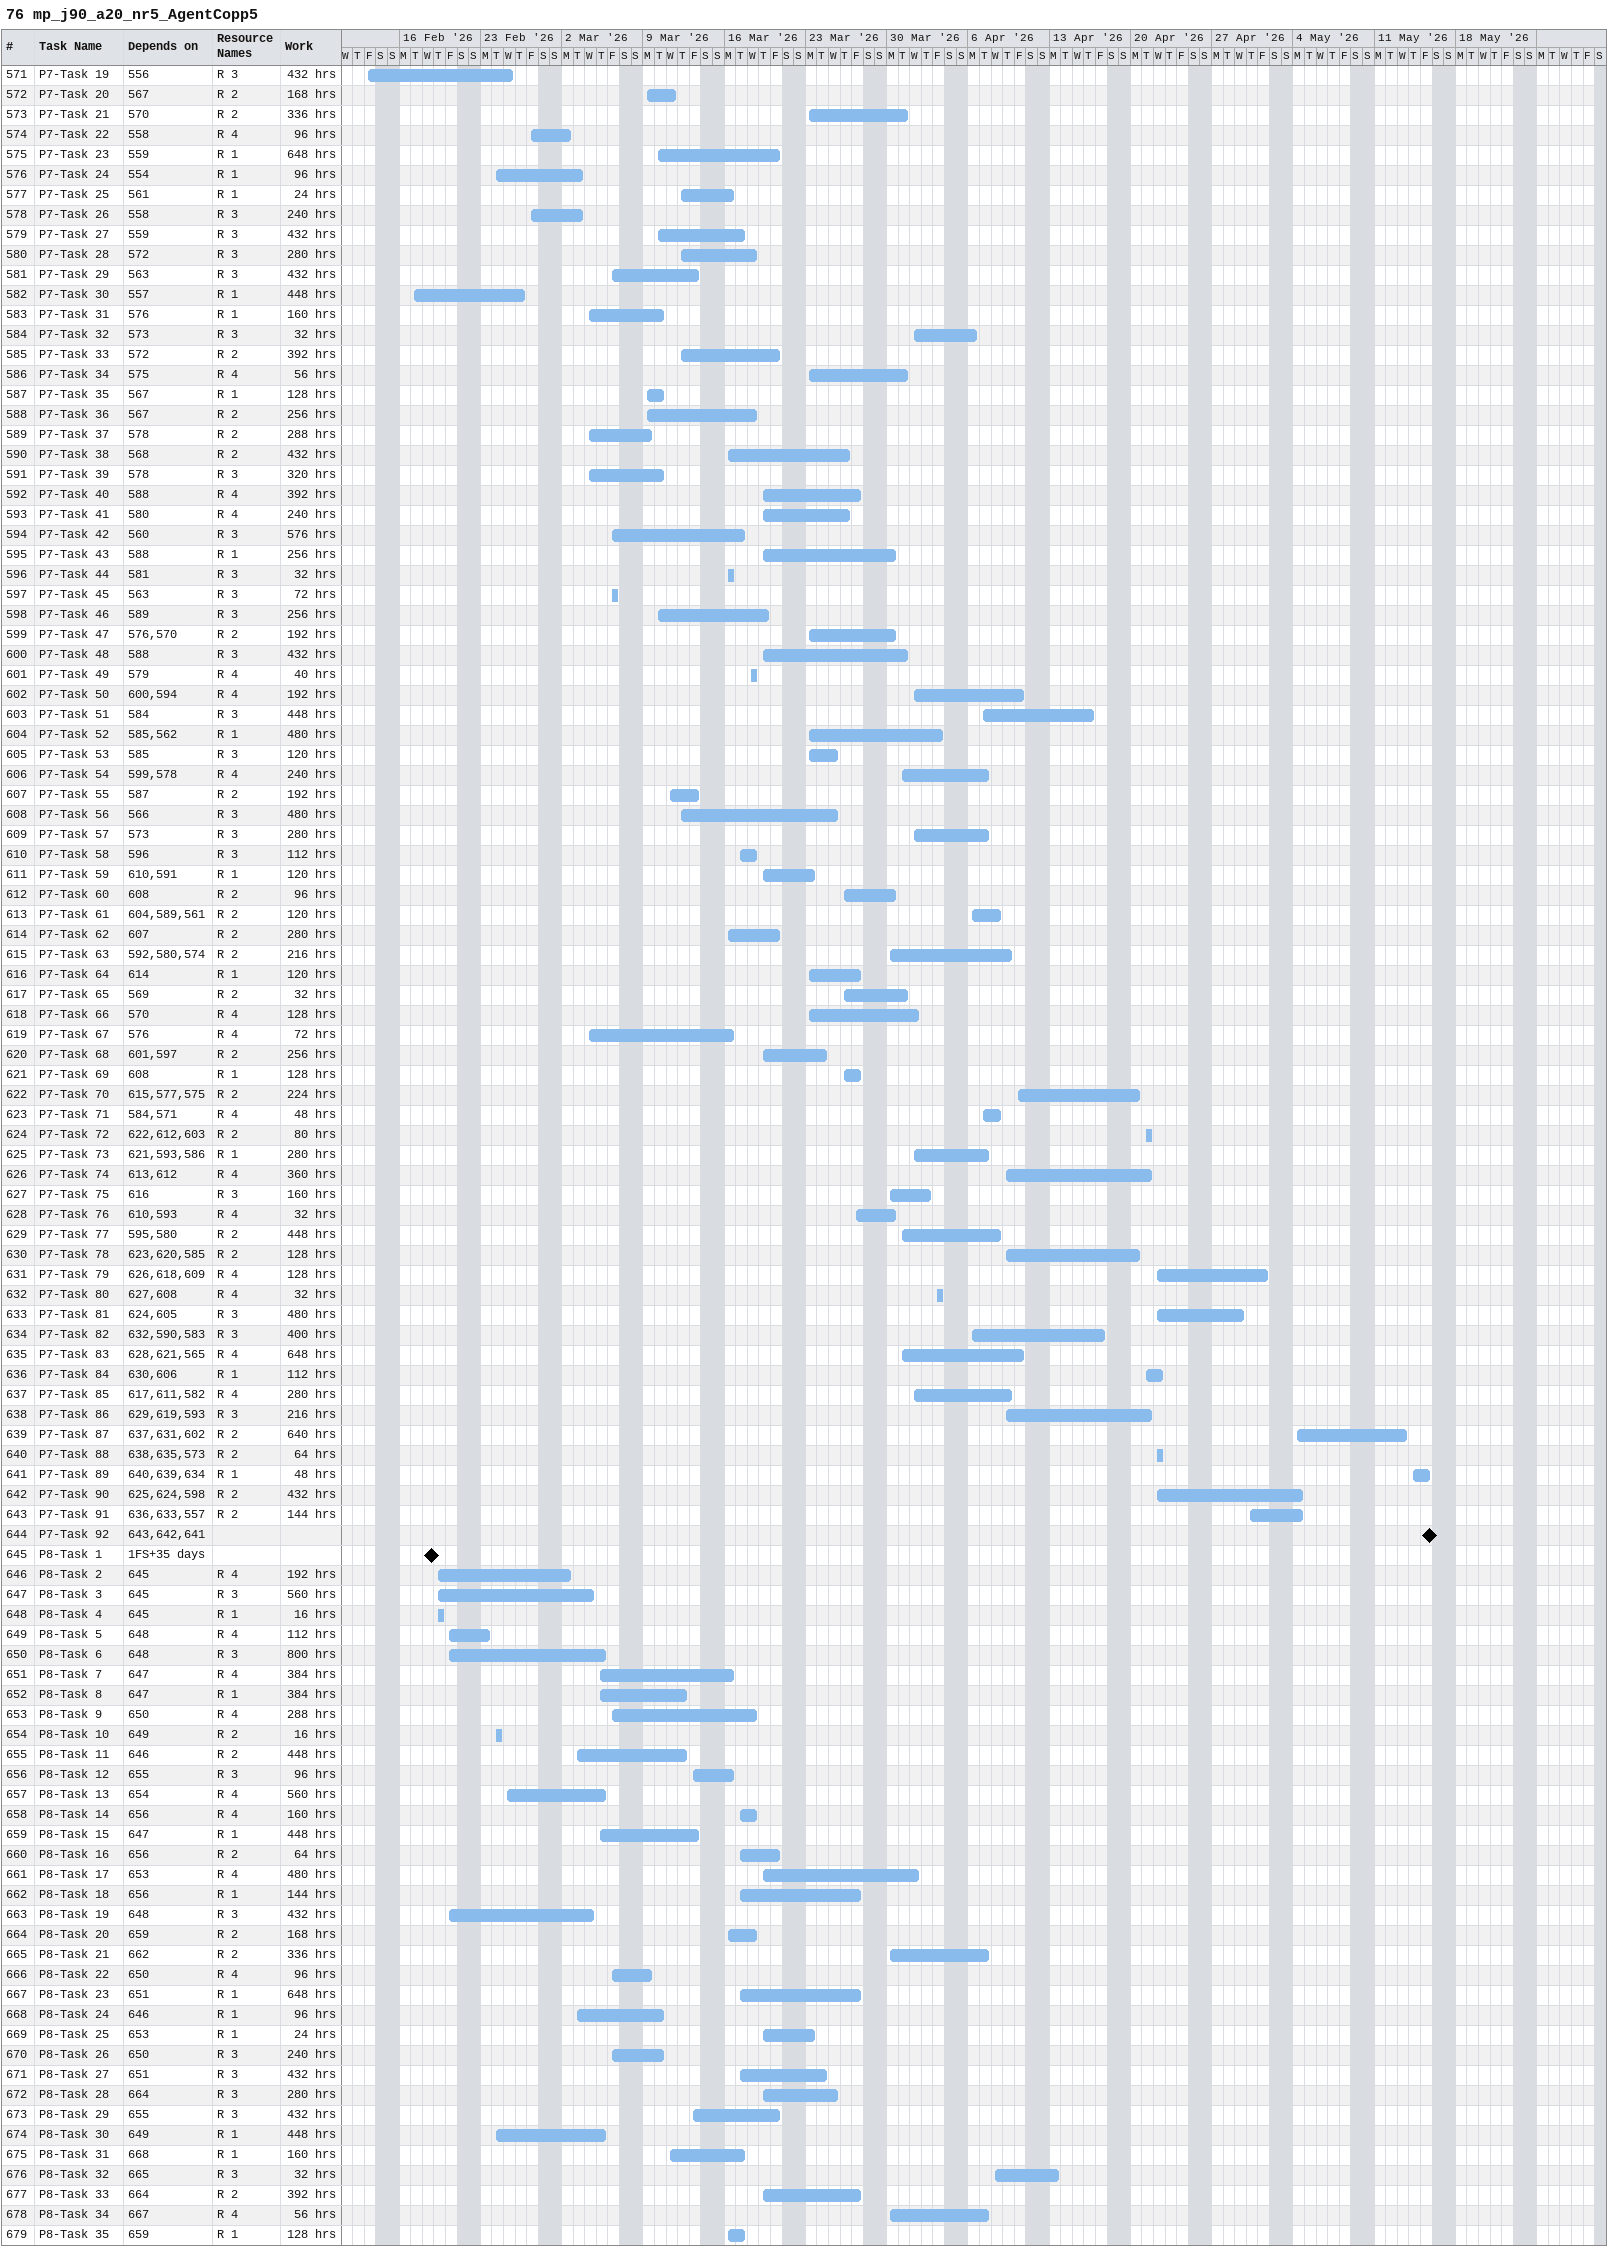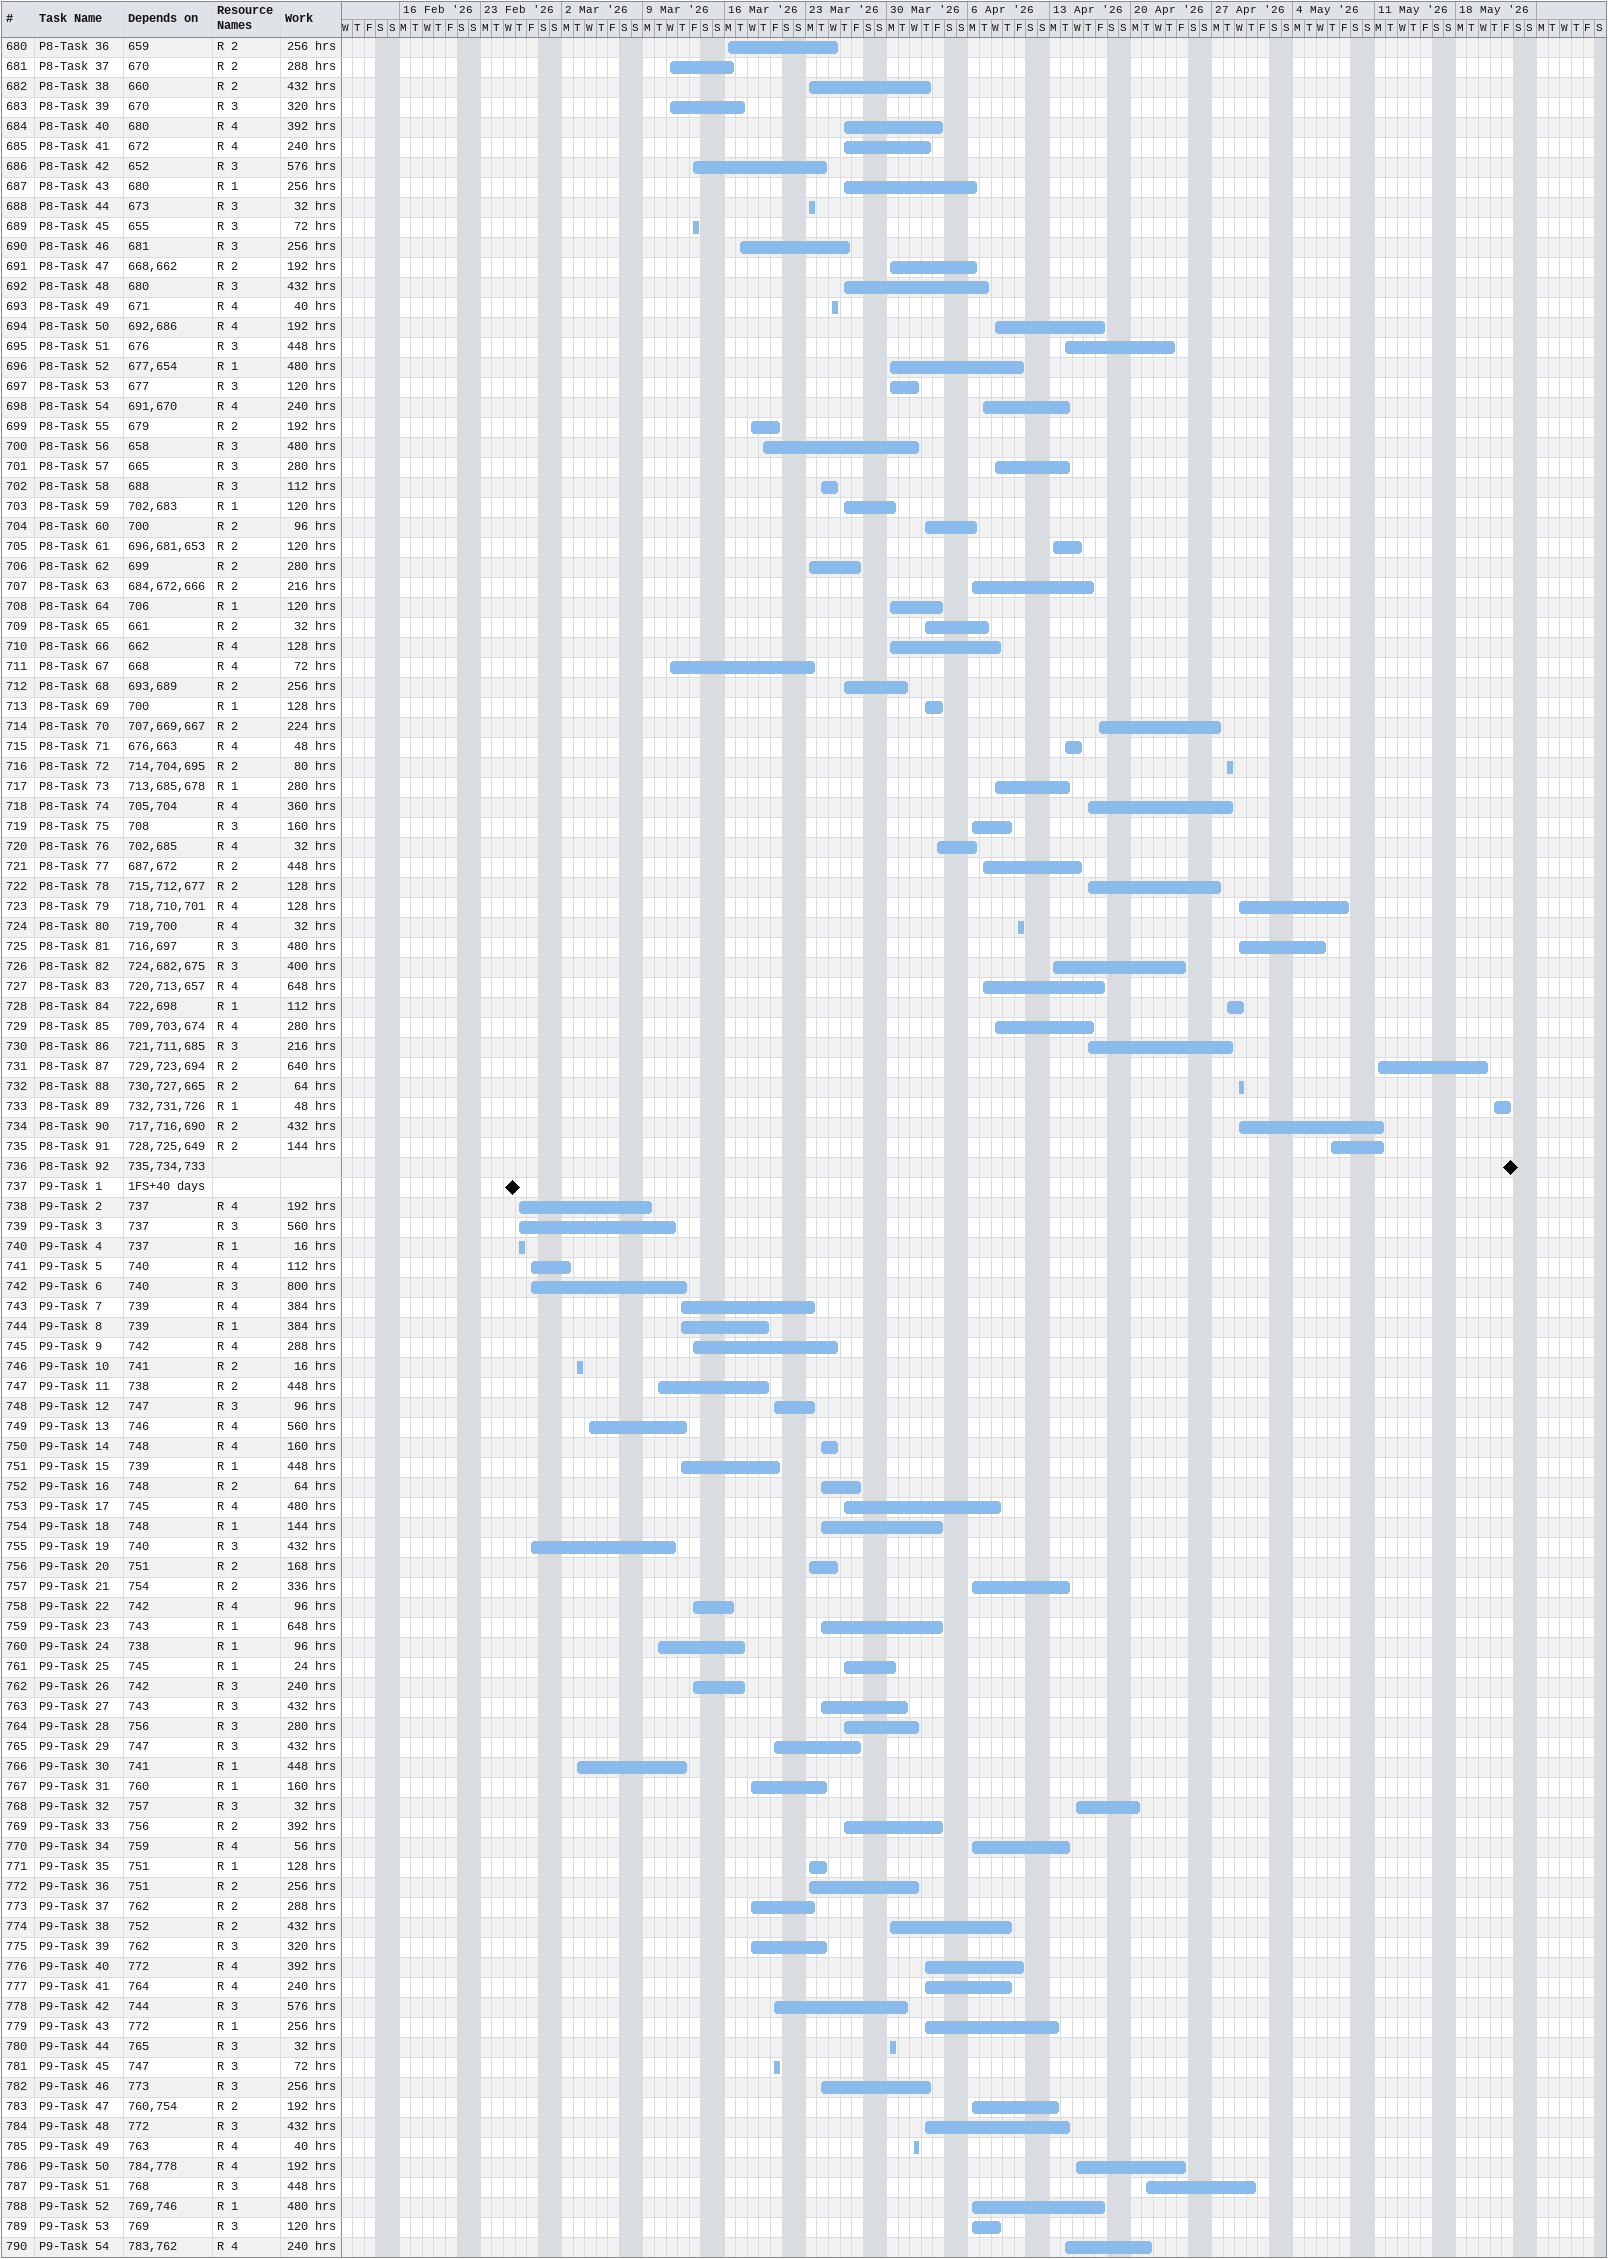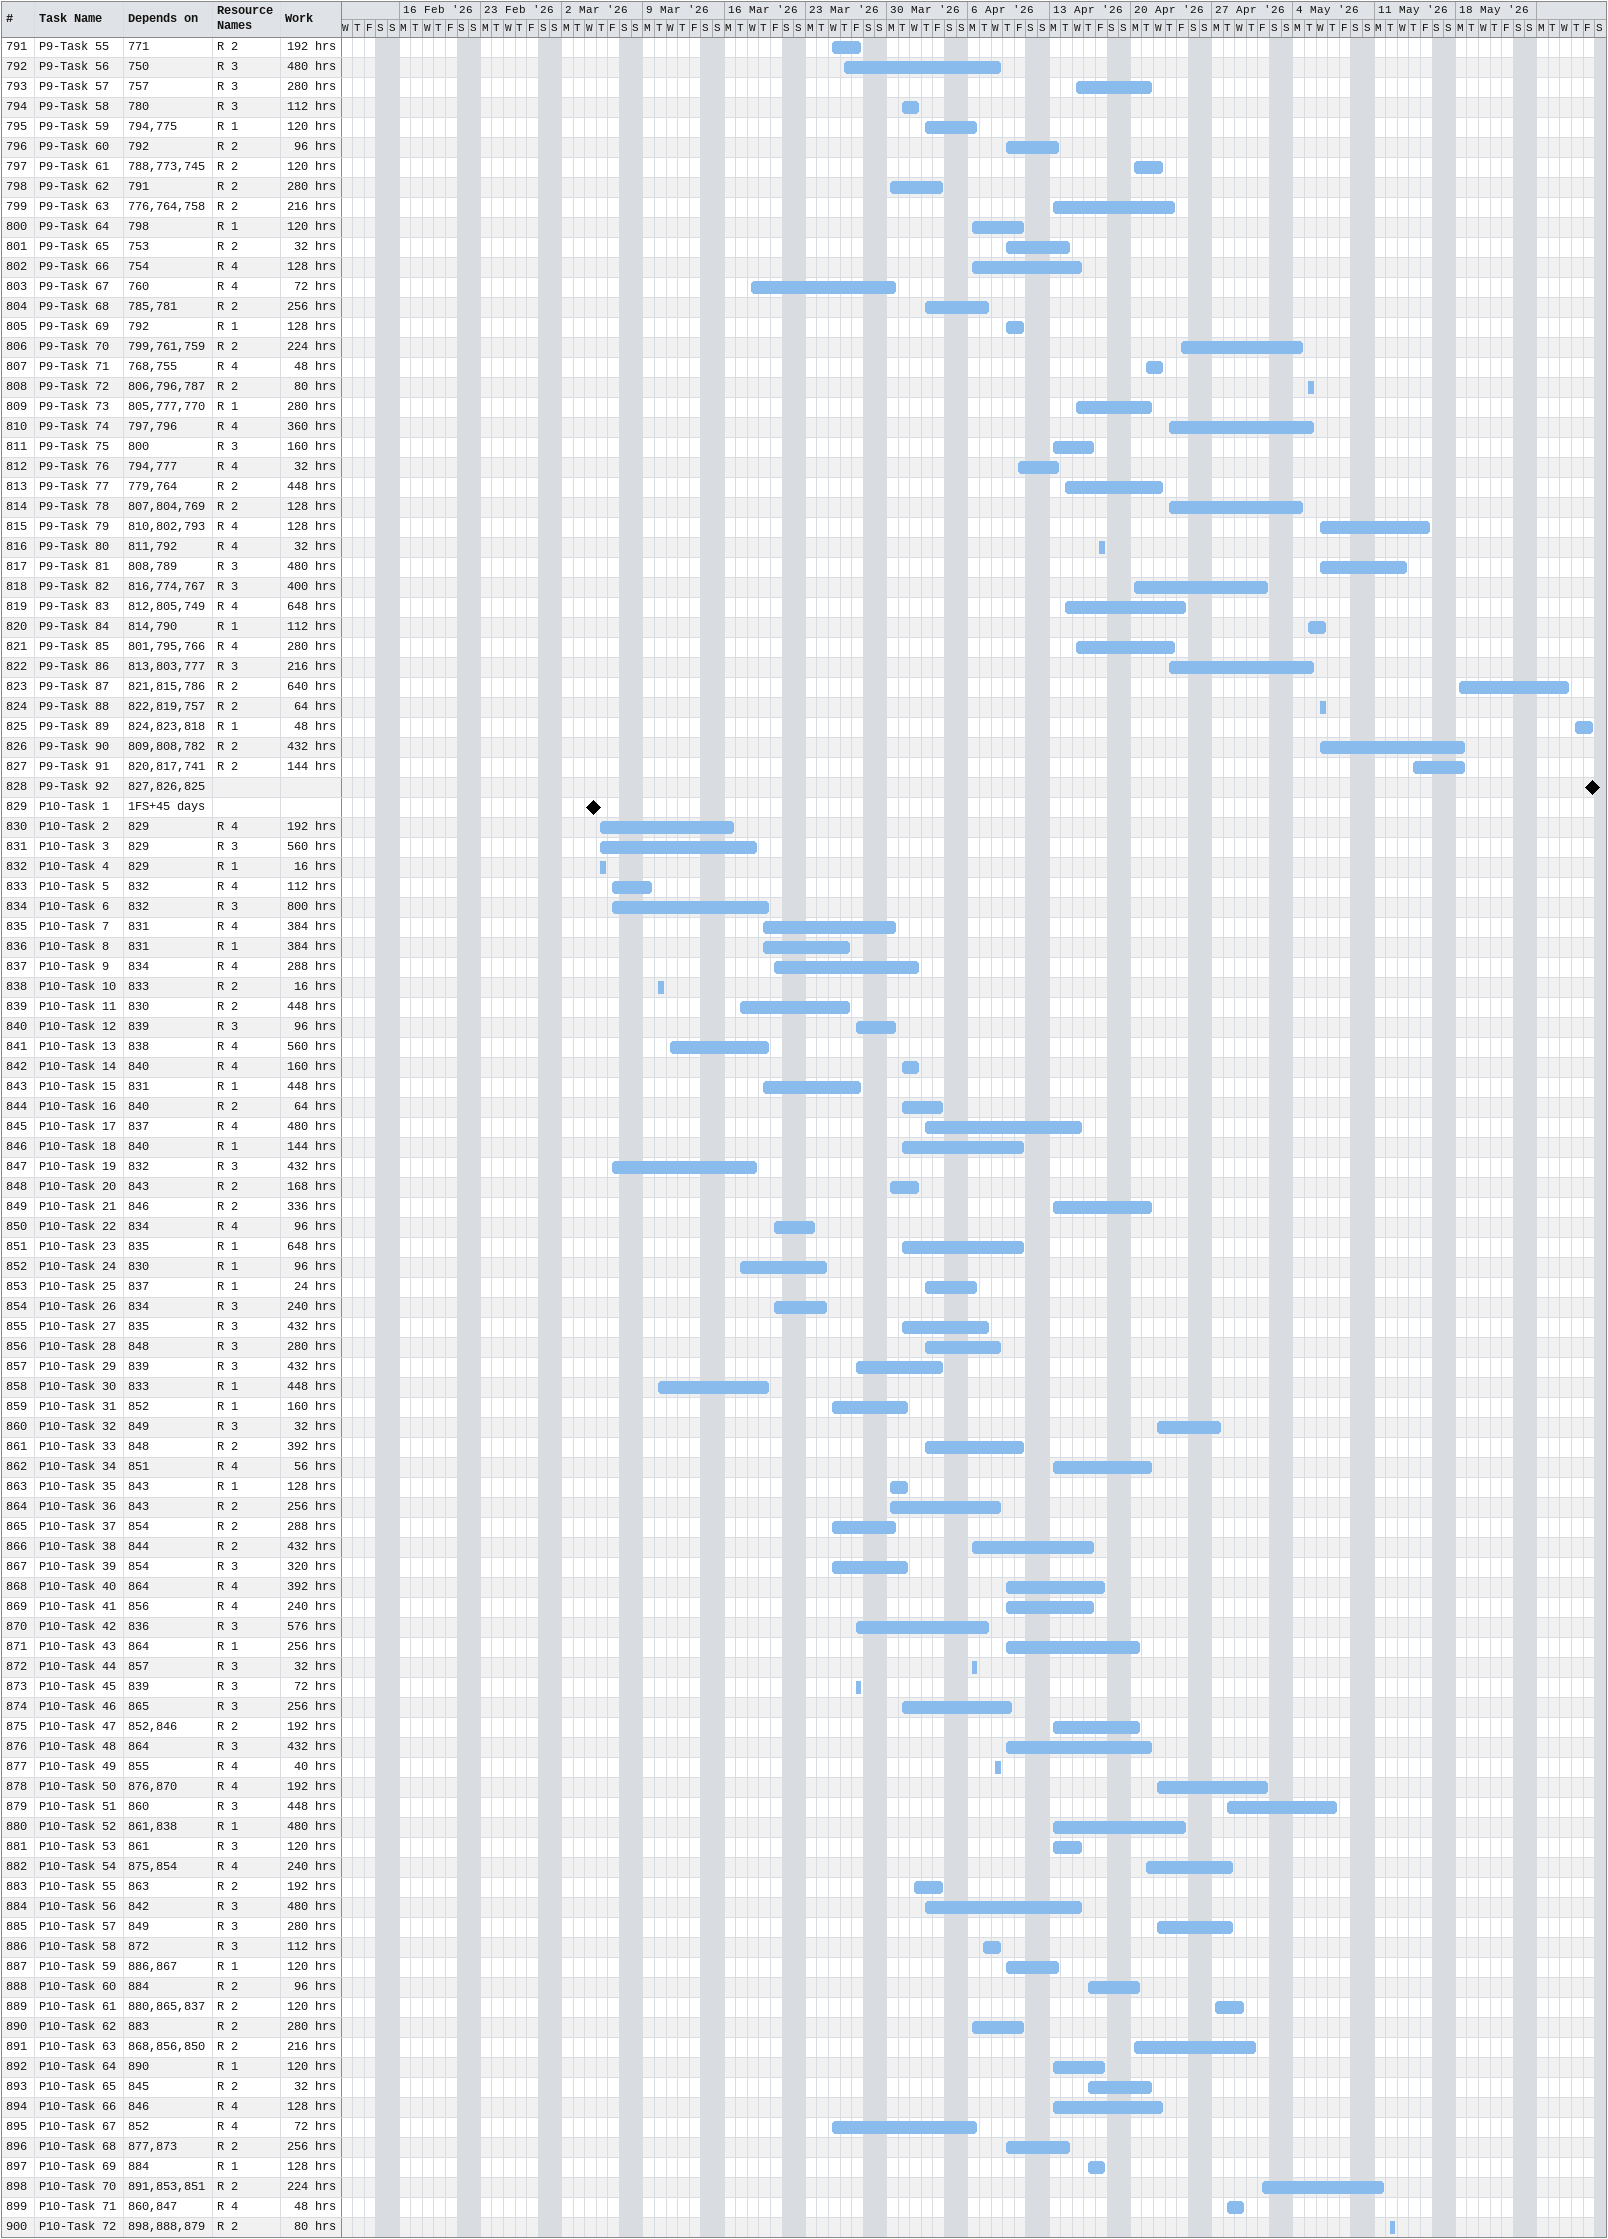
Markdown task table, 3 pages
76 mp_j90_a20_nr5_AgentCopp5

| ID | Task | Start | Finish | Predecessors | Resources | Work (h) |
|---|---|---|---|---|---|---|
| 571 | P7-Task 19 | 2026-02-13 | 2026-02-25 | 556 | R 3 | 432 |
| 572 | P7-Task 20 | 2026-03-09 | 2026-03-11 | 567 | R 2 | 168 |
| 573 | P7-Task 21 | 2026-03-23 | 2026-03-31 | 570 | R 2 | 336 |
| 574 | P7-Task 22 | 2026-02-27 | 2026-03-02 | 558 | R 4 | 96 |
| 575 | P7-Task 23 | 2026-03-10 | 2026-03-20 | 559 | R 1 | 648 |
| 576 | P7-Task 24 | 2026-02-24 | 2026-03-03 | 554 | R 1 | 96 |
| 577 | P7-Task 25 | 2026-03-12 | 2026-03-16 | 561 | R 1 | 24 |
| 578 | P7-Task 26 | 2026-02-27 | 2026-03-03 | 558 | R 3 | 240 |
| 579 | P7-Task 27 | 2026-03-10 | 2026-03-17 | 559 | R 3 | 432 |
| 580 | P7-Task 28 | 2026-03-12 | 2026-03-18 | 572 | R 3 | 280 |
| 581 | P7-Task 29 | 2026-03-06 | 2026-03-13 | 563 | R 3 | 432 |
| 582 | P7-Task 30 | 2026-02-17 | 2026-02-26 | 557 | R 1 | 448 |
| 583 | P7-Task 31 | 2026-03-04 | 2026-03-10 | 576 | R 1 | 160 |
| 584 | P7-Task 32 | 2026-04-01 | 2026-04-06 | 573 | R 3 | 32 |
| 585 | P7-Task 33 | 2026-03-12 | 2026-03-20 | 572 | R 2 | 392 |
| 586 | P7-Task 34 | 2026-03-23 | 2026-03-31 | 575 | R 4 | 56 |
| 587 | P7-Task 35 | 2026-03-09 | 2026-03-10 | 567 | R 1 | 128 |
| 588 | P7-Task 36 | 2026-03-09 | 2026-03-18 | 567 | R 2 | 256 |
| 589 | P7-Task 37 | 2026-03-04 | 2026-03-09 | 578 | R 2 | 288 |
| 590 | P7-Task 38 | 2026-03-16 | 2026-03-26 | 568 | R 2 | 432 |
| 591 | P7-Task 39 | 2026-03-04 | 2026-03-10 | 578 | R 3 | 320 |
| 592 | P7-Task 40 | 2026-03-19 | 2026-03-27 | 588 | R 4 | 392 |
| 593 | P7-Task 41 | 2026-03-19 | 2026-03-26 | 580 | R 4 | 240 |
| 594 | P7-Task 42 | 2026-03-06 | 2026-03-17 | 560 | R 3 | 576 |
| 595 | P7-Task 43 | 2026-03-19 | 2026-03-30 | 588 | R 1 | 256 |
| 596 | P7-Task 44 | 2026-03-16 | 2026-03-16 | 581 | R 3 | 32 |
| 597 | P7-Task 45 | 2026-03-06 | 2026-03-06 | 563 | R 3 | 72 |
| 598 | P7-Task 46 | 2026-03-10 | 2026-03-19 | 589 | R 3 | 256 |
| 599 | P7-Task 47 | 2026-03-23 | 2026-03-30 | 576, 570 | R 2 | 192 |
| 600 | P7-Task 48 | 2026-03-19 | 2026-03-31 | 588 | R 3 | 432 |
| 601 | P7-Task 49 | 2026-03-18 | 2026-03-18 | 579 | R 4 | 40 |
| 602 | P7-Task 50 | 2026-04-01 | 2026-04-10 | 600, 594 | R 4 | 192 |
| 603 | P7-Task 51 | 2026-04-07 | 2026-04-16 | 584 | R 3 | 448 |
| 604 | P7-Task 52 | 2026-03-23 | 2026-04-03 | 585, 562 | R 1 | 480 |
| 605 | P7-Task 53 | 2026-03-23 | 2026-03-25 | 585 | R 3 | 120 |
| 606 | P7-Task 54 | 2026-03-31 | 2026-04-07 | 599, 578 | R 4 | 240 |
| 607 | P7-Task 55 | 2026-03-11 | 2026-03-13 | 587 | R 2 | 192 |
| 608 | P7-Task 56 | 2026-03-12 | 2026-03-25 | 566 | R 3 | 480 |
| 609 | P7-Task 57 | 2026-04-01 | 2026-04-07 | 573 | R 3 | 280 |
| 610 | P7-Task 58 | 2026-03-17 | 2026-03-18 | 596 | R 3 | 112 |
| 611 | P7-Task 59 | 2026-03-19 | 2026-03-23 | 610, 591 | R 1 | 120 |
| 612 | P7-Task 60 | 2026-03-26 | 2026-03-30 | 608 | R 2 | 96 |
| 613 | P7-Task 61 | 2026-04-06 | 2026-04-08 | 604, 589, 561 | R 2 | 120 |
| 614 | P7-Task 62 | 2026-03-16 | 2026-03-20 | 607 | R 2 | 280 |
| 615 | P7-Task 63 | 2026-03-30 | 2026-04-09 | 592, 580, 574 | R 2 | 216 |
| 616 | P7-Task 64 | 2026-03-23 | 2026-03-27 | 614 | R 1 | 120 |
| 617 | P7-Task 65 | 2026-03-26 | 2026-03-31 | 569 | R 2 | 32 |
| 618 | P7-Task 66 | 2026-03-23 | 2026-04-01 | 570 | R 4 | 128 |
| 619 | P7-Task 67 | 2026-03-04 | 2026-03-16 | 576 | R 4 | 72 |
| 620 | P7-Task 68 | 2026-03-19 | 2026-03-24 | 601, 597 | R 2 | 256 |
| 621 | P7-Task 69 | 2026-03-26 | 2026-03-27 | 608 | R 1 | 128 |
| 622 | P7-Task 70 | 2026-04-10 | 2026-04-20 | 615, 577, 575 | R 2 | 224 |
| 623 | P7-Task 71 | 2026-04-07 | 2026-04-08 | 584, 571 | R 4 | 48 |
| 624 | P7-Task 72 | 2026-04-21 | 2026-04-21 | 622, 612, 603 | R 2 | 80 |
| 625 | P7-Task 73 | 2026-04-01 | 2026-04-07 | 621, 593, 586 | R 1 | 280 |
| 626 | P7-Task 74 | 2026-04-09 | 2026-04-21 | 613, 612 | R 4 | 360 |
| 627 | P7-Task 75 | 2026-03-30 | 2026-04-02 | 616 | R 3 | 160 |
| 628 | P7-Task 76 | 2026-03-27 | 2026-03-30 | 610, 593 | R 4 | 32 |
| 629 | P7-Task 77 | 2026-03-31 | 2026-04-08 | 595, 580 | R 2 | 448 |
| 630 | P7-Task 78 | 2026-04-09 | 2026-04-20 | 623, 620, 585 | R 2 | 128 |
| 631 | P7-Task 79 | 2026-04-22 | 2026-05-01 | 626, 618, 609 | R 4 | 128 |
| 632 | P7-Task 80 | 2026-04-03 | 2026-04-03 | 627, 608 | R 4 | 32 |
| 633 | P7-Task 81 | 2026-04-22 | 2026-04-29 | 624, 605 | R 3 | 480 |
| 634 | P7-Task 82 | 2026-04-06 | 2026-04-17 | 632, 590, 583 | R 3 | 400 |
| 635 | P7-Task 83 | 2026-03-31 | 2026-04-10 | 628, 621, 565 | R 4 | 648 |
| 636 | P7-Task 84 | 2026-04-21 | 2026-04-22 | 630, 606 | R 1 | 112 |
| 637 | P7-Task 85 | 2026-04-01 | 2026-04-09 | 617, 611, 582 | R 4 | 280 |
| 638 | P7-Task 86 | 2026-04-09 | 2026-04-21 | 629, 619, 593 | R 3 | 216 |
| 639 | P7-Task 87 | 2026-05-04 | 2026-05-13 | 637, 631, 602 | R 2 | 640 |
| 640 | P7-Task 88 | 2026-04-22 | 2026-04-22 | 638, 635, 573 | R 2 | 64 |
| 641 | P7-Task 89 | 2026-05-14 | 2026-05-15 | 640, 639, 634 | R 1 | 48 |
| 642 | P7-Task 90 | 2026-04-22 | 2026-05-04 | 625, 624, 598 | R 2 | 432 |
| 643 | P7-Task 91 | 2026-04-30 | 2026-05-04 | 636, 633, 557 | R 2 | 144 |
| 644 | P7-Task 92 (milestone) | 2026-05-15 | 2026-05-15 | 643, 642, 641 |  |  |
| 645 | P8-Task 1 (milestone) | 2026-02-18 | 2026-02-18 | 1FS+35d |  |  |
| 646 | P8-Task 2 | 2026-02-19 | 2026-03-02 | 645 | R 4 | 192 |
| 647 | P8-Task 3 | 2026-02-19 | 2026-03-04 | 645 | R 3 | 560 |
| 648 | P8-Task 4 | 2026-02-19 | 2026-02-19 | 645 | R 1 | 16 |
| 649 | P8-Task 5 | 2026-02-20 | 2026-02-23 | 648 | R 4 | 112 |
| 650 | P8-Task 6 | 2026-02-20 | 2026-03-05 | 648 | R 3 | 800 |
| 651 | P8-Task 7 | 2026-03-05 | 2026-03-16 | 647 | R 4 | 384 |
| 652 | P8-Task 8 | 2026-03-05 | 2026-03-12 | 647 | R 1 | 384 |
| 653 | P8-Task 9 | 2026-03-06 | 2026-03-18 | 650 | R 4 | 288 |
| 654 | P8-Task 10 | 2026-02-24 | 2026-02-24 | 649 | R 2 | 16 |
| 655 | P8-Task 11 | 2026-03-03 | 2026-03-12 | 646 | R 2 | 448 |
| 656 | P8-Task 12 | 2026-03-13 | 2026-03-16 | 655 | R 3 | 96 |
| 657 | P8-Task 13 | 2026-02-25 | 2026-03-05 | 654 | R 4 | 560 |
| 658 | P8-Task 14 | 2026-03-17 | 2026-03-18 | 656 | R 4 | 160 |
| 659 | P8-Task 15 | 2026-03-05 | 2026-03-13 | 647 | R 1 | 448 |
| 660 | P8-Task 16 | 2026-03-17 | 2026-03-20 | 656 | R 2 | 64 |
| 661 | P8-Task 17 | 2026-03-19 | 2026-04-01 | 653 | R 4 | 480 |
| 662 | P8-Task 18 | 2026-03-17 | 2026-03-27 | 656 | R 1 | 144 |
| 663 | P8-Task 19 | 2026-02-20 | 2026-03-04 | 648 | R 3 | 432 |
| 664 | P8-Task 20 | 2026-03-16 | 2026-03-18 | 659 | R 2 | 168 |
| 665 | P8-Task 21 | 2026-03-30 | 2026-04-07 | 662 | R 2 | 336 |
| 666 | P8-Task 22 | 2026-03-06 | 2026-03-09 | 650 | R 4 | 96 |
| 667 | P8-Task 23 | 2026-03-17 | 2026-03-27 | 651 | R 1 | 648 |
| 668 | P8-Task 24 | 2026-03-03 | 2026-03-10 | 646 | R 1 | 96 |
| 669 | P8-Task 25 | 2026-03-19 | 2026-03-23 | 653 | R 1 | 24 |
| 670 | P8-Task 26 | 2026-03-06 | 2026-03-10 | 650 | R 3 | 240 |
| 671 | P8-Task 27 | 2026-03-17 | 2026-03-24 | 651 | R 3 | 432 |
| 672 | P8-Task 28 | 2026-03-19 | 2026-03-25 | 664 | R 3 | 280 |
| 673 | P8-Task 29 | 2026-03-13 | 2026-03-20 | 655 | R 3 | 432 |
| 674 | P8-Task 30 | 2026-02-24 | 2026-03-05 | 649 | R 1 | 448 |
| 675 | P8-Task 31 | 2026-03-11 | 2026-03-17 | 668 | R 1 | 160 |
| 676 | P8-Task 32 | 2026-04-08 | 2026-04-13 | 665 | R 3 | 32 |
| 677 | P8-Task 33 | 2026-03-19 | 2026-03-27 | 664 | R 2 | 392 |
| 678 | P8-Task 34 | 2026-03-30 | 2026-04-07 | 667 | R 4 | 56 |
| 679 | P8-Task 35 | 2026-03-16 | 2026-03-17 | 659 | R 1 | 128 |
| 680 | P8-Task 36 | 2026-03-16 | 2026-03-25 | 659 | R 2 | 256 |
| 681 | P8-Task 37 | 2026-03-11 | 2026-03-16 | 670 | R 2 | 288 |
| 682 | P8-Task 38 | 2026-03-23 | 2026-04-02 | 660 | R 2 | 432 |
| 683 | P8-Task 39 | 2026-03-11 | 2026-03-17 | 670 | R 3 | 320 |
| 684 | P8-Task 40 | 2026-03-26 | 2026-04-03 | 680 | R 4 | 392 |
| 685 | P8-Task 41 | 2026-03-26 | 2026-04-02 | 672 | R 4 | 240 |
| 686 | P8-Task 42 | 2026-03-13 | 2026-03-24 | 652 | R 3 | 576 |
| 687 | P8-Task 43 | 2026-03-26 | 2026-04-06 | 680 | R 1 | 256 |
| 688 | P8-Task 44 | 2026-03-23 | 2026-03-23 | 673 | R 3 | 32 |
| 689 | P8-Task 45 | 2026-03-13 | 2026-03-13 | 655 | R 3 | 72 |
| 690 | P8-Task 46 | 2026-03-17 | 2026-03-26 | 681 | R 3 | 256 |
| 691 | P8-Task 47 | 2026-03-30 | 2026-04-06 | 668, 662 | R 2 | 192 |
| 692 | P8-Task 48 | 2026-03-26 | 2026-04-07 | 680 | R 3 | 432 |
| 693 | P8-Task 49 | 2026-03-25 | 2026-03-25 | 671 | R 4 | 40 |
| 694 | P8-Task 50 | 2026-04-08 | 2026-04-17 | 692, 686 | R 4 | 192 |
| 695 | P8-Task 51 | 2026-04-14 | 2026-04-23 | 676 | R 3 | 448 |
| 696 | P8-Task 52 | 2026-03-30 | 2026-04-10 | 677, 654 | R 1 | 480 |
| 697 | P8-Task 53 | 2026-03-30 | 2026-04-01 | 677 | R 3 | 120 |
| 698 | P8-Task 54 | 2026-04-07 | 2026-04-14 | 691, 670 | R 4 | 240 |
| 699 | P8-Task 55 | 2026-03-18 | 2026-03-20 | 679 | R 2 | 192 |
| 700 | P8-Task 56 | 2026-03-19 | 2026-04-01 | 658 | R 3 | 480 |
| 701 | P8-Task 57 | 2026-04-08 | 2026-04-14 | 665 | R 3 | 280 |
| 702 | P8-Task 58 | 2026-03-24 | 2026-03-25 | 688 | R 3 | 112 |
| 703 | P8-Task 59 | 2026-03-26 | 2026-03-30 | 702, 683 | R 1 | 120 |
| 704 | P8-Task 60 | 2026-04-02 | 2026-04-06 | 700 | R 2 | 96 |
| 705 | P8-Task 61 | 2026-04-13 | 2026-04-15 | 696, 681, 653 | R 2 | 120 |
| 706 | P8-Task 62 | 2026-03-23 | 2026-03-27 | 699 | R 2 | 280 |
| 707 | P8-Task 63 | 2026-04-06 | 2026-04-16 | 684, 672, 666 | R 2 | 216 |
| 708 | P8-Task 64 | 2026-03-30 | 2026-04-03 | 706 | R 1 | 120 |
| 709 | P8-Task 65 | 2026-04-02 | 2026-04-07 | 661 | R 2 | 32 |
| 710 | P8-Task 66 | 2026-03-30 | 2026-04-08 | 662 | R 4 | 128 |
| 711 | P8-Task 67 | 2026-03-11 | 2026-03-23 | 668 | R 4 | 72 |
| 712 | P8-Task 68 | 2026-03-26 | 2026-03-31 | 693, 689 | R 2 | 256 |
| 713 | P8-Task 69 | 2026-04-02 | 2026-04-03 | 700 | R 1 | 128 |
| 714 | P8-Task 70 | 2026-04-17 | 2026-04-27 | 707, 669, 667 | R 2 | 224 |
| 715 | P8-Task 71 | 2026-04-14 | 2026-04-15 | 676, 663 | R 4 | 48 |
| 716 | P8-Task 72 | 2026-04-28 | 2026-04-28 | 714, 704, 695 | R 2 | 80 |
| 717 | P8-Task 73 | 2026-04-08 | 2026-04-14 | 713, 685, 678 | R 1 | 280 |
| 718 | P8-Task 74 | 2026-04-16 | 2026-04-28 | 705, 704 | R 4 | 360 |
| 719 | P8-Task 75 | 2026-04-06 | 2026-04-09 | 708 | R 3 | 160 |
| 720 | P8-Task 76 | 2026-04-03 | 2026-04-06 | 702, 685 | R 4 | 32 |
| 721 | P8-Task 77 | 2026-04-07 | 2026-04-15 | 687, 672 | R 2 | 448 |
| 722 | P8-Task 78 | 2026-04-16 | 2026-04-27 | 715, 712, 677 | R 2 | 128 |
| 723 | P8-Task 79 | 2026-04-29 | 2026-05-08 | 718, 710, 701 | R 4 | 128 |
| 724 | P8-Task 80 | 2026-04-10 | 2026-04-10 | 719, 700 | R 4 | 32 |
| 725 | P8-Task 81 | 2026-04-29 | 2026-05-06 | 716, 697 | R 3 | 480 |
| 726 | P8-Task 82 | 2026-04-13 | 2026-04-24 | 724, 682, 675 | R 3 | 400 |
| 727 | P8-Task 83 | 2026-04-07 | 2026-04-17 | 720, 713, 657 | R 4 | 648 |
| 728 | P8-Task 84 | 2026-04-28 | 2026-04-29 | 722, 698 | R 1 | 112 |
| 729 | P8-Task 85 | 2026-04-08 | 2026-04-16 | 709, 703, 674 | R 4 | 280 |
| 730 | P8-Task 86 | 2026-04-16 | 2026-04-28 | 721, 711, 685 | R 3 | 216 |
| 731 | P8-Task 87 | 2026-05-11 | 2026-05-20 | 729, 723, 694 | R 2 | 640 |
| 732 | P8-Task 88 | 2026-04-29 | 2026-04-29 | 730, 727, 665 | R 2 | 64 |
| 733 | P8-Task 89 | 2026-05-21 | 2026-05-22 | 732, 731, 726 | R 1 | 48 |
| 734 | P8-Task 90 | 2026-04-29 | 2026-05-11 | 717, 716, 690 | R 2 | 432 |
| 735 | P8-Task 91 | 2026-05-07 | 2026-05-11 | 728, 725, 649 | R 2 | 144 |
| 736 | P8-Task 92 (milestone) | 2026-05-22 | 2026-05-22 | 735, 734, 733 |  |  |
| 737 | P9-Task 1 (milestone) | 2026-02-25 | 2026-02-25 | 1FS+40d |  |  |
| 738 | P9-Task 2 | 2026-02-26 | 2026-03-09 | 737 | R 4 | 192 |
| 739 | P9-Task 3 | 2026-02-26 | 2026-03-11 | 737 | R 3 | 560 |
| 740 | P9-Task 4 | 2026-02-26 | 2026-02-26 | 737 | R 1 | 16 |
| 741 | P9-Task 5 | 2026-02-27 | 2026-03-02 | 740 | R 4 | 112 |
| 742 | P9-Task 6 | 2026-02-27 | 2026-03-12 | 740 | R 3 | 800 |
| 743 | P9-Task 7 | 2026-03-12 | 2026-03-23 | 739 | R 4 | 384 |
| 744 | P9-Task 8 | 2026-03-12 | 2026-03-19 | 739 | R 1 | 384 |
| 745 | P9-Task 9 | 2026-03-13 | 2026-03-25 | 742 | R 4 | 288 |
| 746 | P9-Task 10 | 2026-03-03 | 2026-03-03 | 741 | R 2 | 16 |
| 747 | P9-Task 11 | 2026-03-10 | 2026-03-19 | 738 | R 2 | 448 |
| 748 | P9-Task 12 | 2026-03-20 | 2026-03-23 | 747 | R 3 | 96 |
| 749 | P9-Task 13 | 2026-03-04 | 2026-03-12 | 746 | R 4 | 560 |
| 750 | P9-Task 14 | 2026-03-24 | 2026-03-25 | 748 | R 4 | 160 |
| 751 | P9-Task 15 | 2026-03-12 | 2026-03-20 | 739 | R 1 | 448 |
| 752 | P9-Task 16 | 2026-03-24 | 2026-03-27 | 748 | R 2 | 64 |
| 753 | P9-Task 17 | 2026-03-26 | 2026-04-08 | 745 | R 4 | 480 |
| 754 | P9-Task 18 | 2026-03-24 | 2026-04-03 | 748 | R 1 | 144 |
| 755 | P9-Task 19 | 2026-02-27 | 2026-03-11 | 740 | R 3 | 432 |
| 756 | P9-Task 20 | 2026-03-23 | 2026-03-25 | 751 | R 2 | 168 |
| 757 | P9-Task 21 | 2026-04-06 | 2026-04-14 | 754 | R 2 | 336 |
| 758 | P9-Task 22 | 2026-03-13 | 2026-03-16 | 742 | R 4 | 96 |
| 759 | P9-Task 23 | 2026-03-24 | 2026-04-03 | 743 | R 1 | 648 |
| 760 | P9-Task 24 | 2026-03-10 | 2026-03-17 | 738 | R 1 | 96 |
| 761 | P9-Task 25 | 2026-03-26 | 2026-03-30 | 745 | R 1 | 24 |
| 762 | P9-Task 26 | 2026-03-13 | 2026-03-17 | 742 | R 3 | 240 |
| 763 | P9-Task 27 | 2026-03-24 | 2026-03-31 | 743 | R 3 | 432 |
| 764 | P9-Task 28 | 2026-03-26 | 2026-04-01 | 756 | R 3 | 280 |
| 765 | P9-Task 29 | 2026-03-20 | 2026-03-27 | 747 | R 3 | 432 |
| 766 | P9-Task 30 | 2026-03-03 | 2026-03-12 | 741 | R 1 | 448 |
| 767 | P9-Task 31 | 2026-03-18 | 2026-03-24 | 760 | R 1 | 160 |
| 768 | P9-Task 32 | 2026-04-15 | 2026-04-20 | 757 | R 3 | 32 |
| 769 | P9-Task 33 | 2026-03-26 | 2026-04-03 | 756 | R 2 | 392 |
| 770 | P9-Task 34 | 2026-04-06 | 2026-04-14 | 759 | R 4 | 56 |
| 771 | P9-Task 35 | 2026-03-23 | 2026-03-24 | 751 | R 1 | 128 |
| 772 | P9-Task 36 | 2026-03-23 | 2026-04-01 | 751 | R 2 | 256 |
| 773 | P9-Task 37 | 2026-03-18 | 2026-03-23 | 762 | R 2 | 288 |
| 774 | P9-Task 38 | 2026-03-30 | 2026-04-09 | 752 | R 2 | 432 |
| 775 | P9-Task 39 | 2026-03-18 | 2026-03-24 | 762 | R 3 | 320 |
| 776 | P9-Task 40 | 2026-04-02 | 2026-04-10 | 772 | R 4 | 392 |
| 777 | P9-Task 41 | 2026-04-02 | 2026-04-09 | 764 | R 4 | 240 |
| 778 | P9-Task 42 | 2026-03-20 | 2026-03-31 | 744 | R 3 | 576 |
| 779 | P9-Task 43 | 2026-04-02 | 2026-04-13 | 772 | R 1 | 256 |
| 780 | P9-Task 44 | 2026-03-30 | 2026-03-30 | 765 | R 3 | 32 |
| 781 | P9-Task 45 | 2026-03-20 | 2026-03-20 | 747 | R 3 | 72 |
| 782 | P9-Task 46 | 2026-03-24 | 2026-04-02 | 773 | R 3 | 256 |
| 783 | P9-Task 47 | 2026-04-06 | 2026-04-13 | 760, 754 | R 2 | 192 |
| 784 | P9-Task 48 | 2026-04-02 | 2026-04-14 | 772 | R 3 | 432 |
| 785 | P9-Task 49 | 2026-04-01 | 2026-04-01 | 763 | R 4 | 40 |
| 786 | P9-Task 50 | 2026-04-15 | 2026-04-24 | 784, 778 | R 4 | 192 |
| 787 | P9-Task 51 | 2026-04-21 | 2026-04-30 | 768 | R 3 | 448 |
| 788 | P9-Task 52 | 2026-04-06 | 2026-04-17 | 769, 746 | R 1 | 480 |
| 789 | P9-Task 53 | 2026-04-06 | 2026-04-08 | 769 | R 3 | 120 |
| 790 | P9-Task 54 | 2026-04-14 | 2026-04-21 | 783, 762 | R 4 | 240 |
| 791 | P9-Task 55 | 2026-03-25 | 2026-03-27 | 771 | R 2 | 192 |
| 792 | P9-Task 56 | 2026-03-26 | 2026-04-08 | 750 | R 3 | 480 |
| 793 | P9-Task 57 | 2026-04-15 | 2026-04-21 | 757 | R 3 | 280 |
| 794 | P9-Task 58 | 2026-03-31 | 2026-04-01 | 780 | R 3 | 112 |
| 795 | P9-Task 59 | 2026-04-02 | 2026-04-06 | 794, 775 | R 1 | 120 |
| 796 | P9-Task 60 | 2026-04-09 | 2026-04-13 | 792 | R 2 | 96 |
| 797 | P9-Task 61 | 2026-04-20 | 2026-04-22 | 788, 773, 745 | R 2 | 120 |
| 798 | P9-Task 62 | 2026-03-30 | 2026-04-03 | 791 | R 2 | 280 |
| 799 | P9-Task 63 | 2026-04-13 | 2026-04-23 | 776, 764, 758 | R 2 | 216 |
| 800 | P9-Task 64 | 2026-04-06 | 2026-04-10 | 798 | R 1 | 120 |
| 801 | P9-Task 65 | 2026-04-09 | 2026-04-14 | 753 | R 2 | 32 |
| 802 | P9-Task 66 | 2026-04-06 | 2026-04-15 | 754 | R 4 | 128 |
| 803 | P9-Task 67 | 2026-03-18 | 2026-03-30 | 760 | R 4 | 72 |
| 804 | P9-Task 68 | 2026-04-02 | 2026-04-07 | 785, 781 | R 2 | 256 |
| 805 | P9-Task 69 | 2026-04-09 | 2026-04-10 | 792 | R 1 | 128 |
| 806 | P9-Task 70 | 2026-04-24 | 2026-05-04 | 799, 761, 759 | R 2 | 224 |
| 807 | P9-Task 71 | 2026-04-21 | 2026-04-22 | 768, 755 | R 4 | 48 |
| 808 | P9-Task 72 | 2026-05-05 | 2026-05-05 | 806, 796, 787 | R 2 | 80 |
| 809 | P9-Task 73 | 2026-04-15 | 2026-04-21 | 805, 777, 770 | R 1 | 280 |
| 810 | P9-Task 74 | 2026-04-23 | 2026-05-05 | 797, 796 | R 4 | 360 |
| 811 | P9-Task 75 | 2026-04-13 | 2026-04-16 | 800 | R 3 | 160 |
| 812 | P9-Task 76 | 2026-04-10 | 2026-04-13 | 794, 777 | R 4 | 32 |
| 813 | P9-Task 77 | 2026-04-14 | 2026-04-22 | 779, 764 | R 2 | 448 |
| 814 | P9-Task 78 | 2026-04-23 | 2026-05-04 | 807, 804, 769 | R 2 | 128 |
| 815 | P9-Task 79 | 2026-05-06 | 2026-05-15 | 810, 802, 793 | R 4 | 128 |
| 816 | P9-Task 80 | 2026-04-17 | 2026-04-17 | 811, 792 | R 4 | 32 |
| 817 | P9-Task 81 | 2026-05-06 | 2026-05-13 | 808, 789 | R 3 | 480 |
| 818 | P9-Task 82 | 2026-04-20 | 2026-05-01 | 816, 774, 767 | R 3 | 400 |
| 819 | P9-Task 83 | 2026-04-14 | 2026-04-24 | 812, 805, 749 | R 4 | 648 |
| 820 | P9-Task 84 | 2026-05-05 | 2026-05-06 | 814, 790 | R 1 | 112 |
| 821 | P9-Task 85 | 2026-04-15 | 2026-04-23 | 801, 795, 766 | R 4 | 280 |
| 822 | P9-Task 86 | 2026-04-23 | 2026-05-05 | 813, 803, 777 | R 3 | 216 |
| 823 | P9-Task 87 | 2026-05-18 | 2026-05-27 | 821, 815, 786 | R 2 | 640 |
| 824 | P9-Task 88 | 2026-05-06 | 2026-05-06 | 822, 819, 757 | R 2 | 64 |
| 825 | P9-Task 89 | 2026-05-28 | 2026-05-29 | 824, 823, 818 | R 1 | 48 |
| 826 | P9-Task 90 | 2026-05-06 | 2026-05-18 | 809, 808, 782 | R 2 | 432 |
| 827 | P9-Task 91 | 2026-05-14 | 2026-05-18 | 820, 817, 741 | R 2 | 144 |
| 828 | P9-Task 92 (milestone) | 2026-05-29 | 2026-05-29 | 827, 826, 825 |  |  |
| 829 | P10-Task 1 (milestone) | 2026-03-04 | 2026-03-04 | 1FS+45d |  |  |
| 830 | P10-Task 2 | 2026-03-05 | 2026-03-16 | 829 | R 4 | 192 |
| 831 | P10-Task 3 | 2026-03-05 | 2026-03-18 | 829 | R 3 | 560 |
| 832 | P10-Task 4 | 2026-03-05 | 2026-03-05 | 829 | R 1 | 16 |
| 833 | P10-Task 5 | 2026-03-06 | 2026-03-09 | 832 | R 4 | 112 |
| 834 | P10-Task 6 | 2026-03-06 | 2026-03-19 | 832 | R 3 | 800 |
| 835 | P10-Task 7 | 2026-03-19 | 2026-03-30 | 831 | R 4 | 384 |
| 836 | P10-Task 8 | 2026-03-19 | 2026-03-26 | 831 | R 1 | 384 |
| 837 | P10-Task 9 | 2026-03-20 | 2026-04-01 | 834 | R 4 | 288 |
| 838 | P10-Task 10 | 2026-03-10 | 2026-03-10 | 833 | R 2 | 16 |
| 839 | P10-Task 11 | 2026-03-17 | 2026-03-26 | 830 | R 2 | 448 |
| 840 | P10-Task 12 | 2026-03-27 | 2026-03-30 | 839 | R 3 | 96 |
| 841 | P10-Task 13 | 2026-03-11 | 2026-03-19 | 838 | R 4 | 560 |
| 842 | P10-Task 14 | 2026-03-31 | 2026-04-01 | 840 | R 4 | 160 |
| 843 | P10-Task 15 | 2026-03-19 | 2026-03-27 | 831 | R 1 | 448 |
| 844 | P10-Task 16 | 2026-03-31 | 2026-04-03 | 840 | R 2 | 64 |
| 845 | P10-Task 17 | 2026-04-02 | 2026-04-15 | 837 | R 4 | 480 |
| 846 | P10-Task 18 | 2026-03-31 | 2026-04-10 | 840 | R 1 | 144 |
| 847 | P10-Task 19 | 2026-03-06 | 2026-03-18 | 832 | R 3 | 432 |
| 848 | P10-Task 20 | 2026-03-30 | 2026-04-01 | 843 | R 2 | 168 |
| 849 | P10-Task 21 | 2026-04-13 | 2026-04-21 | 846 | R 2 | 336 |
| 850 | P10-Task 22 | 2026-03-20 | 2026-03-23 | 834 | R 4 | 96 |
| 851 | P10-Task 23 | 2026-03-31 | 2026-04-10 | 835 | R 1 | 648 |
| 852 | P10-Task 24 | 2026-03-17 | 2026-03-24 | 830 | R 1 | 96 |
| 853 | P10-Task 25 | 2026-04-02 | 2026-04-06 | 837 | R 1 | 24 |
| 854 | P10-Task 26 | 2026-03-20 | 2026-03-24 | 834 | R 3 | 240 |
| 855 | P10-Task 27 | 2026-03-31 | 2026-04-07 | 835 | R 3 | 432 |
| 856 | P10-Task 28 | 2026-04-02 | 2026-04-08 | 848 | R 3 | 280 |
| 857 | P10-Task 29 | 2026-03-27 | 2026-04-03 | 839 | R 3 | 432 |
| 858 | P10-Task 30 | 2026-03-10 | 2026-03-19 | 833 | R 1 | 448 |
| 859 | P10-Task 31 | 2026-03-25 | 2026-03-31 | 852 | R 1 | 160 |
| 860 | P10-Task 32 | 2026-04-22 | 2026-04-27 | 849 | R 3 | 32 |
| 861 | P10-Task 33 | 2026-04-02 | 2026-04-10 | 848 | R 2 | 392 |
| 862 | P10-Task 34 | 2026-04-13 | 2026-04-21 | 851 | R 4 | 56 |
| 863 | P10-Task 35 | 2026-03-30 | 2026-03-31 | 843 | R 1 | 128 |
| 864 | P10-Task 36 | 2026-03-30 | 2026-04-08 | 843 | R 2 | 256 |
| 865 | P10-Task 37 | 2026-03-25 | 2026-03-30 | 854 | R 2 | 288 |
| 866 | P10-Task 38 | 2026-04-06 | 2026-04-16 | 844 | R 2 | 432 |
| 867 | P10-Task 39 | 2026-03-25 | 2026-03-31 | 854 | R 3 | 320 |
| 868 | P10-Task 40 | 2026-04-09 | 2026-04-17 | 864 | R 4 | 392 |
| 869 | P10-Task 41 | 2026-04-09 | 2026-04-16 | 856 | R 4 | 240 |
| 870 | P10-Task 42 | 2026-03-27 | 2026-04-07 | 836 | R 3 | 576 |
| 871 | P10-Task 43 | 2026-04-09 | 2026-04-20 | 864 | R 1 | 256 |
| 872 | P10-Task 44 | 2026-04-06 | 2026-04-06 | 857 | R 3 | 32 |
| 873 | P10-Task 45 | 2026-03-27 | 2026-03-27 | 839 | R 3 | 72 |
| 874 | P10-Task 46 | 2026-03-31 | 2026-04-09 | 865 | R 3 | 256 |
| 875 | P10-Task 47 | 2026-04-13 | 2026-04-20 | 852, 846 | R 2 | 192 |
| 876 | P10-Task 48 | 2026-04-09 | 2026-04-21 | 864 | R 3 | 432 |
| 877 | P10-Task 49 | 2026-04-08 | 2026-04-08 | 855 | R 4 | 40 |
| 878 | P10-Task 50 | 2026-04-22 | 2026-05-01 | 876, 870 | R 4 | 192 |
| 879 | P10-Task 51 | 2026-04-28 | 2026-05-07 | 860 | R 3 | 448 |
| 880 | P10-Task 52 | 2026-04-13 | 2026-04-24 | 861, 838 | R 1 | 480 |
| 881 | P10-Task 53 | 2026-04-13 | 2026-04-15 | 861 | R 3 | 120 |
| 882 | P10-Task 54 | 2026-04-21 | 2026-04-28 | 875, 854 | R 4 | 240 |
| 883 | P10-Task 55 | 2026-04-01 | 2026-04-03 | 863 | R 2 | 192 |
| 884 | P10-Task 56 | 2026-04-02 | 2026-04-15 | 842 | R 3 | 480 |
| 885 | P10-Task 57 | 2026-04-22 | 2026-04-28 | 849 | R 3 | 280 |
| 886 | P10-Task 58 | 2026-04-07 | 2026-04-08 | 872 | R 3 | 112 |
| 887 | P10-Task 59 | 2026-04-09 | 2026-04-13 | 886, 867 | R 1 | 120 |
| 888 | P10-Task 60 | 2026-04-16 | 2026-04-20 | 884 | R 2 | 96 |
| 889 | P10-Task 61 | 2026-04-27 | 2026-04-29 | 880, 865, 837 | R 2 | 120 |
| 890 | P10-Task 62 | 2026-04-06 | 2026-04-10 | 883 | R 2 | 280 |
| 891 | P10-Task 63 | 2026-04-20 | 2026-04-30 | 868, 856, 850 | R 2 | 216 |
| 892 | P10-Task 64 | 2026-04-13 | 2026-04-17 | 890 | R 1 | 120 |
| 893 | P10-Task 65 | 2026-04-16 | 2026-04-21 | 845 | R 2 | 32 |
| 894 | P10-Task 66 | 2026-04-13 | 2026-04-22 | 846 | R 4 | 128 |
| 895 | P10-Task 67 | 2026-03-25 | 2026-04-06 | 852 | R 4 | 72 |
| 896 | P10-Task 68 | 2026-04-09 | 2026-04-14 | 877, 873 | R 2 | 256 |
| 897 | P10-Task 69 | 2026-04-16 | 2026-04-17 | 884 | R 1 | 128 |
| 898 | P10-Task 70 | 2026-05-01 | 2026-05-11 | 891, 853, 851 | R 2 | 224 |
| 899 | P10-Task 71 | 2026-04-28 | 2026-04-29 | 860, 847 | R 4 | 48 |
| 900 | P10-Task 72 | 2026-05-12 | 2026-05-12 | 898, 888, 879 | R 2 | 80 |
